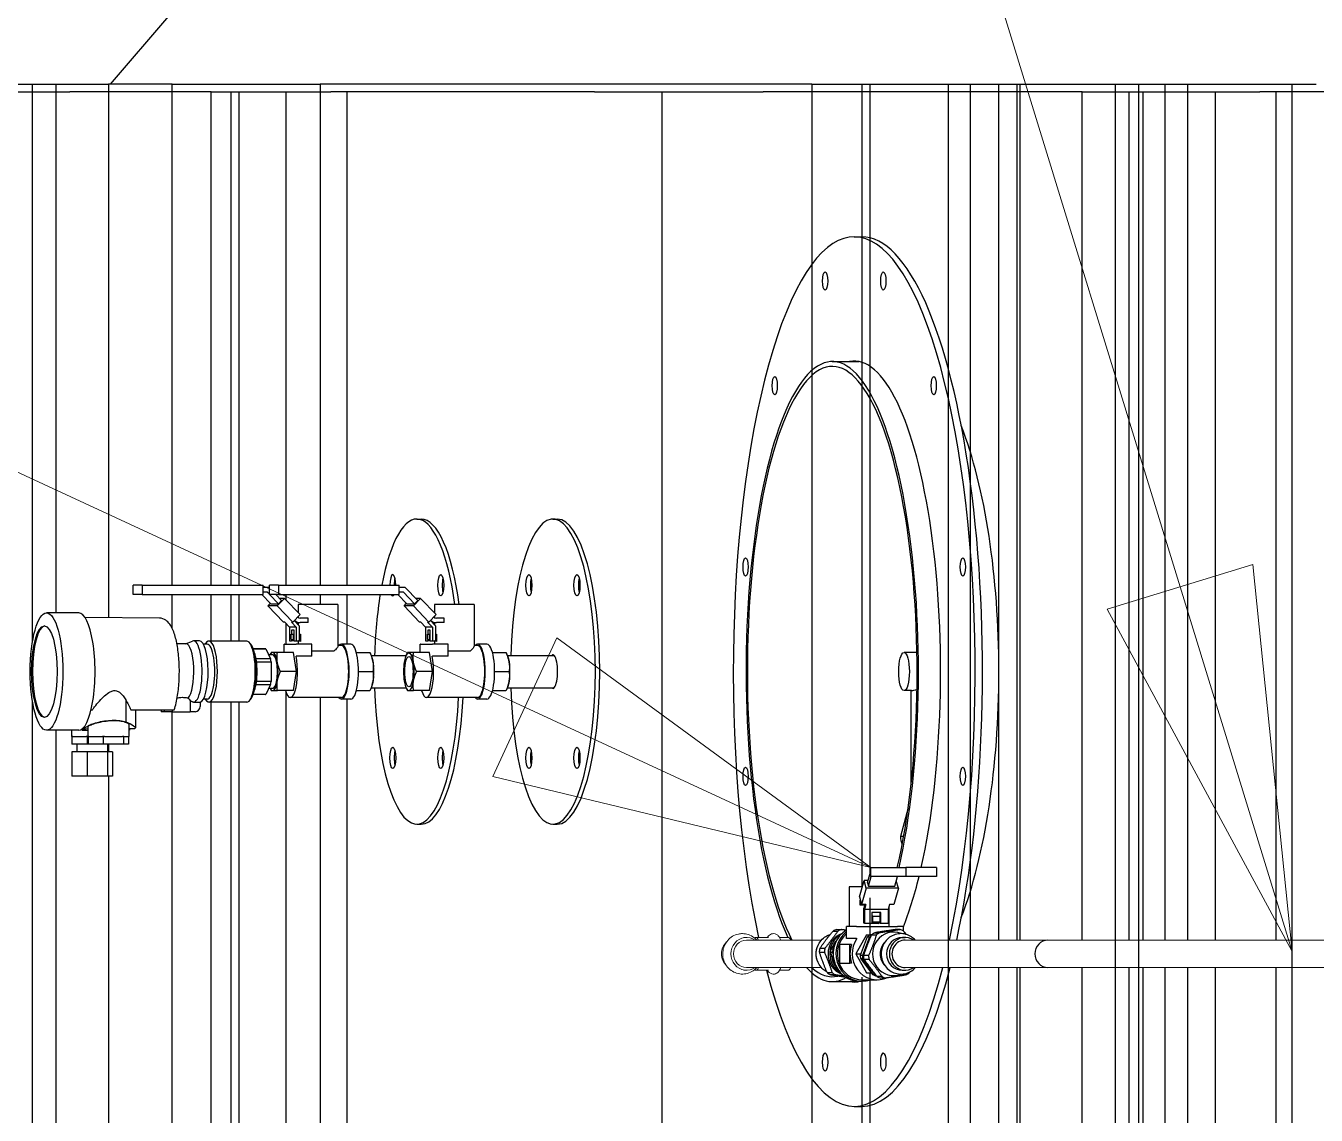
# Model space of a CAD drawing. Header units: millimetres. Extents: x -4172 to 126100, y -2 to 142133.
# Drawn here: x 9653 to 10499, y 48207 to 48921 of the extents above; entities that cross this region are included whole.
import ezdxf

# ---------------------------------------------------------------- set-up
doc = ezdxf.new("R2010")
doc.units = ezdxf.units.MM
doc.header["$LTSCALE"] = 100
doc.layers.add('P_Technical Water (TW)', color=140, linetype='Continuous', lineweight=18, true_color=0x00bfff)
doc.layers.add('Symbol', color=7, linetype='Continuous', lineweight=18)
doc.layers.add('Visible', color=7, linetype='Continuous', lineweight=25)

# ---------------------------------------------------------------- blocks, each defined once
blk = doc.blocks.new('Balloon19')
at = {"layer": 'Symbol'}
for p, q in [((99.8056, 484.7427), (71.7081, 497.7601)), ((100.0158, 485.1964), (99.5955, 484.289)), ((102.074, 483.6918), (100.0158, 485.1964)), ((99.8056, 484.7427), (102.074, 483.6918)), ((99.5955, 484.289), (102.074, 483.6918))]:
    blk.add_line(p, q, dxfattribs=at)
at = {"layer": 'Symbol', "flags": 128}
blk.add_lwpolyline([(99.5955, 484.289), (102.074, 483.6918), (100.0158, 485.1964), (99.5955, 484.289)], dxfattribs=at)
at = {"layer": 'Symbol'}
blk.add_solid([(99.5955, 484.289), (102.074, 483.6918), (100.0158, 485.1964), (99.5955, 484.289)], dxfattribs=at)
blk = doc.blocks.new('Balloon20')
at = {"layer": 'Symbol'}
for p, q in [((104.1005, 485.5311), (94.207, 517.7366)), ((104.5785, 485.6779), (103.6226, 485.3843)), ((104.8347, 483.1413), (104.5785, 485.6779)), ((104.1005, 485.5311), (104.8347, 483.1413)), ((103.6226, 485.3843), (104.8347, 483.1413))]:
    blk.add_line(p, q, dxfattribs=at)
at = {"layer": 'Symbol', "flags": 128}
blk.add_lwpolyline([(103.6226, 485.3843), (104.8347, 483.1413), (104.5785, 485.6779), (103.6226, 485.3843)], dxfattribs=at)
at = {"layer": 'Symbol'}
blk.add_solid([(103.6226, 485.3843), (104.8347, 483.1413), (104.5785, 485.6779), (103.6226, 485.3843)], dxfattribs=at)

msp = doc.modelspace()

# ---------------------------------------------------------------- linework, layer by layer
at = {"layer": 'P_Technical Water (TW)'}
for p, q in [((10124.12, 48323.33), (10125.99, 48323.33)), ((10131.21, 48322.93), (10131.68, 48323.2)), ((10140.32, 48323.33), (10132.15, 48323.33)), ((10153.28, 48323.33), (10147.57, 48323.33)), ((10125.99, 48321.58), (10174.97, 48321.58)), ((10229.87, 48321.58), (10323.46, 48321.58)), ((10323.46, 48321.58), (10591.2, 48321.58)), ((10124.12, 48301.83), (10125.99, 48301.83)), ((10125.99, 48303.58), (10174.97, 48303.58)), ((10131.21, 48302.23), (10131.68, 48301.96)), ((10140.32, 48301.83), (10132.15, 48301.83)), ((10153.28, 48301.83), (10147.57, 48301.83)), ((10229.87, 48303.58), (10323.46, 48303.58)), ((10323.46, 48303.58), (10591.2, 48303.58))]:
    msp.add_line(p, q, dxfattribs=at)
for centre, major_axis, ratio, start_param, end_param in [((10125.99, 48312.58), (0, 10.75), 0.960543, 5.704549, 10.003414), ((10132.15, 48312.58), (0, 10.75), 0.278132, 5.704549, 6.440723), ((10153.28, 48312.58), (0, 10.75), 0.278132, 5.704549, 6.283185), ((10119.87, 48312.58), (0, -10.75), 0.960543, 3.891367, 5.533411), ((10125.99, 48312.58), (0, -9), 0.960543, 3.141593, 6.283185), ((10132.15, 48312.58), (0, -10.75), 0.278132, 6.125648, 6.861821), ((10153.28, 48312.58), (0, -10.75), 0.278132, 0, 0.578636)]:
    msp.add_ellipse(centre, major_axis=major_axis, ratio=ratio, start_param=start_param, end_param=end_param, dxfattribs=at)
for points, knots in [([(10132.62, 48303.58), (10131.91, 48302.79), (10131.1, 48302.09), (10129.08, 48300.73), (10127.82, 48300.14), (10125.17, 48299.41), (10123.8, 48299.27), (10121.07, 48299.43), (10119.73, 48299.74), (10117.2, 48300.77), (10116.01, 48301.49), (10113.91, 48303.28), (10113, 48304.36), (10111.55, 48306.75), (10111.01, 48308.07), (10110.36, 48310.82), (10110.25, 48312.26), (10110.48, 48315.09), (10110.81, 48316.49), (10111.9, 48319.11), (10112.65, 48320.32), (10114.49, 48322.45), (10115.57, 48323.36), (10117.95, 48324.77), (10119.25, 48325.28), (10121.45, 48325.74), (10122.31, 48325.83), (10123.18, 48325.83)], [2.322577, 2.322577, 2.322577, 2.322577, 2.565965, 2.565965, 2.883888, 2.883888, 3.198972, 3.198972, 3.513265, 3.513265, 3.829191, 3.829191, 4.148356, 4.148356, 4.470927, 4.470927, 4.795789, 4.795789, 5.121132, 5.121132, 5.445006, 5.445006, 5.765852, 5.765852, 6.083157, 6.083157, 6.283185, 6.283185, 6.283185, 6.283185]), ([(10123.18, 48325.83), (10124.54, 48325.83), (10125.9, 48325.6), (10128.49, 48324.73), (10129.71, 48324.08), (10131.46, 48322.75), (10132.06, 48322.19), (10132.62, 48321.58)], [0, 0, 0, 0, 0.3142511, 0.3142511, 0.6297214, 0.6297214, 0.819016, 0.819016, 0.819016, 0.819016]), ([(10148.38, 48321.58), (10148.16, 48322.2), (10147.9, 48322.78), (10147.26, 48323.82), (10146.91, 48324.3), (10146.15, 48324.96), (10145.87, 48325.16), (10145.05, 48325.6), (10144.44, 48325.79), (10143.27, 48325.85), (10142.74, 48325.77), (10141.78, 48325.45), (10141.35, 48325.2), (10140.52, 48324.57), (10140.17, 48324.17), (10139.78, 48323.63), (10139.69, 48323.48), (10139.6, 48323.33)], [0.914698, 0.914698, 0.914698, 0.914698, 1.143271, 1.143271, 1.334674, 1.334674, 1.424065, 1.424065, 1.556576, 1.556576, 1.663001, 1.663001, 1.779442, 1.779442, 1.940912, 1.940912, 2.000894, 2.000894, 2.000894, 2.000894]), ([(10139.6, 48301.83), (10139.6, 48301.82), (10139.61, 48301.82), (10139.9, 48301.33), (10140.25, 48300.86), (10141.01, 48300.2), (10141.29, 48300), (10142.11, 48299.56), (10142.73, 48299.37), (10143.89, 48299.31), (10144.42, 48299.39), (10145.39, 48299.71), (10145.81, 48299.96), (10146.64, 48300.59), (10146.99, 48300.99), (10147.78, 48302.09), (10148.1, 48302.8), (10148.38, 48303.58)], [4.282291, 4.282291, 4.282291, 4.282291, 4.284863, 4.284863, 4.476267, 4.476267, 4.565658, 4.565658, 4.698168, 4.698168, 4.804593, 4.804593, 4.921035, 4.921035, 5.082504, 5.082504, 5.368487, 5.368487, 5.368487, 5.368487])]:
    msp.add_open_spline(points, degree=3, knots=knots, dxfattribs=at)
at = {"layer": 'Visible'}
for p, q in [((9623.38, 48882.58), (9673.37, 48882.58)), ((9657.8, 48516.82), (9657.8, 48882.58)), ((9673.37, 48882.58), (9707.65, 48882.58)), ((9673.37, 48536.05), (9673.37, 48882.58)), ((9749.42, 48882.58), (9707.65, 48882.58)), ((9707.65, 48882.58), (9707.65, 48532.9)), ((9749.42, 48882.58), (9846.43, 48882.58)), ((9749.42, 48554.18), (9749.42, 48882.58)), ((10168.62, 48882.58), (9846.43, 48882.58)), ((9846.43, 48882.58), (9846.43, 48554.18)), ((10168.62, 48882.58), (10168.62, 45117.58)), ((10168.62, 48882.58), (10258.34, 48882.58)), ((10201.62, 48356.58), (10201.62, 48882.58)), ((10206.84, 48882.58), (10206.84, 48364.96)), ((10258.34, 48882.58), (10272.52, 48882.58)), ((10258.34, 45117.58), (10258.34, 48882.58)), ((10272.52, 48882.58), (10272.52, 45117.58)), ((10272.52, 48882.58), (10367.75, 48882.58)), ((10291.07, 48882.58), (10291.07, 48321.58)), ((10303.29, 48321.58), (10303.29, 48882.58)), ((10305.25, 48321.58), (10305.25, 48882.58)), ((10367.75, 45117.58), (10367.75, 48882.58)), ((10367.75, 48882.58), (10382.77, 48882.58)), ((10382.77, 48882.58), (10382.77, 45117.58)), ((10382.77, 48882.58), (10483.47, 48882.58)), ((10400.19, 48882.58), (10400.19, 48321.58)), ((10415.21, 48321.58), (10415.21, 48882.58)), ((10483.47, 48882.58), (10499.32, 48882.58)), ((10483.47, 45117.58), (10483.47, 48882.58)), ((9647.01, 48877.58), (9682.28, 48877.58)), ((9774.9, 48877.58), (9682.28, 48877.58)), ((9774.9, 48877.58), (9788.19, 48877.58)), ((9774.9, 48554.18), (9774.9, 48877.58)), ((9788.19, 48877.58), (9793.39, 48877.58)), ((9788.19, 48554.18), (9788.19, 48877.58)), ((9793.39, 48877.58), (9824.08, 48877.58)), ((9793.39, 48554.18), (9793.39, 48877.58)), ((9824.08, 48877.58), (9853.36, 48877.58)), ((9824.08, 48554.18), (9824.08, 48877.58)), ((10026.25, 48877.58), (9853.36, 48877.58)), ((9864.23, 48554.18), (9864.23, 48877.58)), ((10026.25, 48877.58), (10070.63, 48877.58)), ((10070.63, 48877.58), (10136.91, 48877.58)), ((10070.63, 46707.58), (10070.63, 48877.58)), ((10345.99, 48877.58), (10136.91, 48877.58)), ((10345.99, 48877.58), (10376.69, 48877.58)), ((10345.99, 48321.58), (10345.99, 48877.58)), ((10376.69, 48877.58), (10385.91, 48877.58)), ((10376.69, 48321.58), (10376.69, 48877.58)), ((10385.91, 48877.58), (10433.21, 48877.58)), ((10385.91, 48321.58), (10385.91, 48877.58)), ((10433.21, 48877.58), (10462.34, 48877.58)), ((10433.21, 48321.58), (10433.21, 48877.58)), ((10746.83, 48877.58), (10462.34, 48877.58)), ((10473.16, 48321.58), (10473.16, 48877.58)), ((10196.51, 48782.58), (10201.31, 48782.58)), ((10182.1, 48700.78), (10199.58, 48700.78)), ((9909.76, 48597.58), (9912.65, 48597.58)), ((9999.01, 48597.58), (10001.89, 48597.58)), ((9729.8, 48554.18), (9723.89, 48554.18)), ((9723.89, 48548.18), (9723.89, 48554.18)), ((9729.8, 48554.18), (9809.06, 48554.18)), ((9729.8, 48554.18), (9729.8, 48548.18)), ((9809.06, 48548.18), (9809.06, 48554.18)), ((9812.95, 48552.68), (9809.06, 48552.68)), ((9813.13, 48552.49), (9812.95, 48552.68)), ((9819.04, 48554.18), (9813.13, 48554.18)), ((9813.13, 48548.18), (9813.13, 48554.18)), ((9819.04, 48554.18), (9898.3, 48554.18)), ((9819.04, 48554.18), (9819.04, 48548.18)), ((9898.3, 48548.18), (9898.3, 48554.18)), ((9902.19, 48552.68), (9898.3, 48552.68)), ((9910.37, 48544.16), (9902.19, 48552.68)), ((9729.8, 48548.18), (9723.89, 48548.18)), ((9729.8, 48548.18), (9809.06, 48548.18)), ((9749.42, 48525.99), (9749.42, 48548.18)), ((9774.9, 48517.58), (9774.9, 48548.18)), ((9788.19, 48517.58), (9788.19, 48548.18)), ((9793.39, 48517.58), (9793.39, 48548.18)), ((9814.08, 48542.04), (9808.19, 48548.18)), ((9811.75, 48549.68), (9809.06, 48549.68)), ((9813.13, 48548.25), (9811.75, 48549.68)), ((9819.04, 48548.18), (9813.13, 48548.18)), ((9819.09, 48542.04), (9813.19, 48548.18)), ((9821.13, 48544.16), (9817.27, 48548.18)), ((9818.29, 48540.63), (9823.04, 48545.58)), ((9819.04, 48548.18), (9898.3, 48548.18)), ((9821.13, 48544.16), (9819.09, 48542.04)), ((9823.04, 48545.58), (9819.77, 48545.58)), ((9833.23, 48534.97), (9823.04, 48545.58)), ((9824.08, 48544.49), (9824.08, 48548.18)), ((9846.43, 48548.18), (9846.43, 48541.58)), ((9864.23, 48515.58), (9864.23, 48548.18)), ((9903.32, 48542.04), (9897.43, 48548.18)), ((9901, 48549.68), (9898.3, 48549.68)), ((9908.33, 48542.04), (9901, 48549.68)), ((9907.53, 48540.63), (9912.28, 48545.58)), ((9910.37, 48544.16), (9908.33, 48542.04)), ((9912.28, 48545.58), (9909.01, 48545.58)), ((9922.47, 48534.97), (9912.28, 48545.58)), ((9688.17, 48536.05), (9667.07, 48536.05)), ((9812.17, 48540.63), (9813.8, 48542.33)), ((9812.17, 48540.63), (9822.36, 48530.02)), ((9818.29, 48540.63), (9812.17, 48540.63)), ((9814.08, 48542.04), (9819.09, 48542.04)), ((9818.29, 48540.63), (9828.47, 48530.02)), ((9833.23, 48534.97), (9828.47, 48530.02)), ((9858.02, 48541.58), (9832.02, 48541.58)), ((9832.02, 48541.58), (9832.02, 48536.23)), ((9858.02, 48541.58), (9858.02, 48514.19)), ((9901.41, 48540.63), (9903.05, 48542.33)), ((9901.41, 48540.63), (9911.6, 48530.02)), ((9907.53, 48540.63), (9901.41, 48540.63)), ((9903.32, 48542.04), (9908.33, 48542.04)), ((9907.53, 48540.63), (9917.72, 48530.02)), ((9922.47, 48534.97), (9917.72, 48530.02)), ((9947.27, 48541.58), (9921.27, 48541.58)), ((9921.27, 48541.58), (9921.27, 48536.23)), ((9947.27, 48541.58), (9947.27, 48514.19)), ((9741.2, 48532.59), (9692.32, 48533.03)), ((9823.19, 48530.02), (9822.36, 48530.02)), ((9823.19, 48530.02), (9826.32, 48526.76)), ((9824.08, 48515.58), (9824.08, 48529.09)), ((9830.77, 48526.76), (9826.32, 48526.76)), ((9826.32, 48526.76), (9826.32, 48517.78)), ((9828.47, 48530.02), (9827.64, 48530.02)), ((9827.64, 48530.02), (9830.77, 48526.76)), ((9829.42, 48531), (9832.69, 48527.59)), ((9830.69, 48529.68), (9833.35, 48529.68)), ((9830.77, 48526.76), (9830.77, 48517.78)), ((9832.02, 48533.72), (9832.02, 48533.02)), ((9832.02, 48529.68), (9832.02, 48528.29)), ((9832.69, 48527.59), (9832.69, 48517.78)), ((9838.52, 48532.68), (9833.35, 48532.68)), ((9838.52, 48529.68), (9833.35, 48529.68)), ((9838.52, 48529.68), (9838.52, 48532.68)), ((9912.43, 48530.02), (9911.6, 48530.02)), ((9912.43, 48530.02), (9915.56, 48526.76)), ((9920.01, 48526.76), (9915.56, 48526.76)), ((9915.56, 48526.76), (9915.56, 48517.78)), ((9917.72, 48530.02), (9916.88, 48530.02)), ((9916.88, 48530.02), (9920.01, 48526.76)), ((9918.66, 48531), (9921.93, 48527.59)), ((9919.93, 48529.68), (9922.59, 48529.68)), ((9920.01, 48526.76), (9920.01, 48517.78)), ((9921.27, 48533.72), (9921.27, 48533.02)), ((9921.27, 48529.68), (9921.27, 48528.29)), ((9921.93, 48527.59), (9921.93, 48517.78)), ((9927.76, 48532.68), (9922.59, 48532.68)), ((9927.76, 48529.68), (9922.59, 48529.68)), ((9927.76, 48529.68), (9927.76, 48532.68)), ((9767.41, 48517.7), (9763.44, 48517.7)), ((9826.32, 48517.78), (9827.71, 48517.78)), ((9827.47, 48522.18), (9828.86, 48522.18)), ((9827.47, 48518.53), (9827.47, 48522.18)), ((9827.47, 48518.53), (9828.86, 48518.53)), ((9829.38, 48518.07), (9827.47, 48518.53)), ((9827.71, 48524.69), (9827.71, 48522.18)), ((9829.38, 48524.69), (9827.71, 48524.69)), ((9827.71, 48518.47), (9827.71, 48517.78)), ((9829.38, 48517.78), (9827.71, 48517.78)), ((9828.86, 48522.18), (9829.38, 48522.18)), ((9828.86, 48518.53), (9828.86, 48522.18)), ((9829.38, 48518.41), (9828.86, 48518.53)), ((9829.38, 48517.78), (9829.38, 48524.69)), ((9829.38, 48517.78), (9830.77, 48517.78)), ((9832.07, 48517.41), (9830.57, 48517.78)), ((9830.77, 48517.78), (9832.69, 48517.78)), ((9833.46, 48517.41), (9831.97, 48517.78)), ((9832.69, 48522.18), (9833.46, 48522.18)), ((9833.46, 48522.18), (9833.46, 48517.41)), ((9915.56, 48517.78), (9916.95, 48517.78)), ((9916.71, 48522.18), (9918.1, 48522.18)), ((9916.71, 48518.53), (9916.71, 48522.18)), ((9916.71, 48518.53), (9918.1, 48518.53)), ((9918.62, 48518.07), (9916.71, 48518.53)), ((9916.95, 48524.69), (9916.95, 48522.18)), ((9918.62, 48524.69), (9916.95, 48524.69)), ((9916.95, 48518.47), (9916.95, 48517.78)), ((9918.62, 48517.78), (9916.95, 48517.78)), ((9918.1, 48522.18), (9918.62, 48522.18)), ((9918.1, 48518.53), (9918.1, 48522.18)), ((9918.62, 48518.41), (9918.1, 48518.53)), ((9918.62, 48517.78), (9918.62, 48524.69)), ((9918.62, 48517.78), (9920.01, 48517.78)), ((9921.32, 48517.41), (9919.82, 48517.78)), ((9920.01, 48517.78), (9921.93, 48517.78)), ((9922.71, 48517.41), (9921.21, 48517.78)), ((9921.93, 48522.18), (9922.71, 48522.18)), ((9922.71, 48522.18), (9922.71, 48517.41)), ((9758.49, 48515.83), (9752.53, 48515.83)), ((9758.23, 48515.83), (9762.85, 48517.59)), ((9772.41, 48515.58), (9769.92, 48515.58)), ((9798.34, 48517.58), (9773.52, 48517.58)), ((9800.83, 48515.76), (9799.95, 48516.72)), ((9810.54, 48512.54), (9802.56, 48512.54)), ((9802.58, 48512.49), (9810.87, 48512.49)), ((9810.87, 48512.49), (9813.97, 48506.05)), ((9813.68, 48508.56), (9814.4, 48510.05)), ((9828.88, 48510.08), (9818.42, 48510.08)), ((9822.98, 48515.58), (9822.77, 48515.58)), ((9822.77, 48510.08), (9822.77, 48515.58)), ((9822.98, 48515.58), (9830.76, 48515.58)), ((9830.88, 48497.58), (9828.88, 48510.08)), ((9841.06, 48515.58), (9830.76, 48515.58)), ((9832.02, 48517.42), (9832.02, 48515.58)), ((9841.06, 48507.58), (9841.06, 48515.58)), ((9841.06, 48511.26), (9855.71, 48511.26)), ((9860.39, 48514.58), (9858.02, 48514.58)), ((9866.54, 48515.58), (9860.39, 48515.58)), ((9870.14, 48510.08), (9879, 48510.08)), ((9879.81, 48508.39), (9879.01, 48510.05)), ((9902.84, 48508.39), (9903.64, 48510.05)), ((9918.12, 48510.08), (9907.66, 48510.08)), ((9912.22, 48515.58), (9912.01, 48515.58)), ((9912.01, 48510.08), (9912.01, 48515.58)), ((9912.22, 48515.58), (9920, 48515.58)), ((9920.13, 48497.58), (9918.12, 48510.08)), ((9930.3, 48515.58), (9920, 48515.58)), ((9921.27, 48517.42), (9921.27, 48515.58)), ((9930.3, 48507.58), (9930.3, 48515.58)), ((9930.3, 48511.26), (9944.95, 48511.26)), ((9949.63, 48514.58), (9947.27, 48514.58)), ((9955.78, 48515.58), (9949.63, 48515.58)), ((9959.38, 48510.08), (9968.24, 48510.08)), ((9969.05, 48508.39), (9968.25, 48510.05)), ((10237.62, 48510.08), (10229.17, 48510.08)), ((9813.97, 48506.05), (9804.38, 48506.05)), ((9804.7, 48504.02), (9814.29, 48504.02)), ((9815.34, 48508.56), (9812.76, 48508.56)), ((9814.29, 48504.02), (9814.29, 48491.14)), ((9830.69, 48507.58), (9830.76, 48507.58)), ((9841.06, 48507.58), (9830.76, 48507.58)), ((9879.89, 48508.23), (9902.76, 48508.23)), ((9919.93, 48507.58), (9920, 48507.58)), ((9930.3, 48507.58), (9920, 48507.58)), ((9969.13, 48508.23), (9999.77, 48508.23)), ((9830.88, 48497.58), (9820.43, 48497.58)), ((9828.88, 48485.08), (9830.88, 48497.58)), ((9871.55, 48497.58), (9881.01, 48497.58)), ((9920.13, 48497.58), (9909.67, 48497.58)), ((9918.12, 48485.08), (9920.13, 48497.58)), ((9960.79, 48497.58), (9970.25, 48497.58)), ((9804.38, 48489.11), (9813.97, 48489.11)), ((9814.29, 48491.14), (9804.7, 48491.14)), ((9813.97, 48489.11), (9810.87, 48482.67)), ((9815.34, 48486.6), (9812.76, 48486.6)), ((9813.68, 48486.6), (9814.4, 48485.1)), ((9828.88, 48485.08), (9818.42, 48485.08)), ((9824.08, 48097.7), (9824.08, 48483.84)), ((9870.14, 48485.08), (9879, 48485.08)), ((9879.81, 48486.76), (9879.01, 48485.1)), ((9879.89, 48486.93), (9902.76, 48486.93)), ((9902.84, 48486.76), (9903.64, 48485.1)), ((9918.12, 48485.08), (9907.66, 48485.08)), ((9959.38, 48485.08), (9968.24, 48485.08)), ((9969.05, 48486.76), (9968.25, 48485.1)), ((9969.13, 48486.93), (9999.77, 48486.93)), ((10233.97, 48485.08), (10229.17, 48485.08)), ((10233.77, 48423.52), (10233.77, 48485.08)), ((9657.8, 47841.73), (9657.8, 48478.34)), ((9719.01, 48479.12), (9719.01, 48464.71)), ((9761.16, 48478.63), (9761.16, 48471.28)), ((9763.79, 48477.49), (9767.76, 48477.49)), ((9767.76, 48477.49), (9767.76, 48474.78)), ((9772.41, 48479.58), (9769.92, 48479.58)), ((9798.34, 48477.58), (9773.52, 48477.58)), ((9774.9, 48112.82), (9774.9, 48477.58)), ((9788.19, 48112.69), (9788.19, 48477.58)), ((9793.39, 48112.65), (9793.39, 48477.58)), ((9800.83, 48479.39), (9799.95, 48478.44)), ((9810.54, 48482.62), (9802.56, 48482.62)), ((9810.87, 48482.67), (9802.58, 48482.67)), ((9860.39, 48480.58), (9826.87, 48480.58)), ((9846.43, 48480.58), (9846.43, 48093.48)), ((9866.54, 48479.58), (9860.39, 48479.58)), ((9864.23, 48093.48), (9864.23, 48479.58)), ((9949.63, 48480.58), (9916.11, 48480.58)), ((9955.78, 48479.58), (9949.63, 48479.58)), ((9725.33, 48472.58), (9725.33, 48460.7)), ((9742.2, 48472.58), (9742.2, 48471.28)), ((9744.15, 48471.28), (9742.2, 48471.28)), ((9744.15, 48472.58), (9744.15, 48471.28)), ((9749.31, 48471.28), (9744.15, 48471.28)), ((9747.99, 48472.58), (9750.79, 48472.58)), ((9749.31, 48472.58), (9749.31, 48471.28)), ((9749.31, 48471.28), (9761.16, 48471.28)), ((9749.42, 48114.69), (9749.42, 48471.28)), ((9764.4, 48471.28), (9761.16, 48471.28)), ((9688.17, 48459.11), (9667.07, 48459.11)), ((9673.37, 47841.73), (9673.37, 48459.11)), ((9683.5, 48459.11), (9683.5, 48455.08)), ((9690.5, 48460.04), (9690.5, 48459.08)), ((9690.5, 48459.08), (9694.07, 48459.08)), ((9690.76, 48460.08), (9690.56, 48460.08)), ((9694.07, 48461.9), (9694.07, 48461.9)), ((9694.07, 48461.25), (9694.07, 48455.08)), ((9721.07, 48462.7), (9721.07, 48455.08)), ((9721.07, 48460.22), (9721.45, 48460.22)), ((9721.45, 48459.08), (9721.07, 48459.08)), ((9721.45, 48460.22), (9721.45, 48459.08)), ((9723.75, 48460.08), (9721.45, 48460.08)), ((9683.5, 48455.08), (9683.69, 48455.08)), ((9684.23, 48455.08), (9683.69, 48455.08)), ((9683.69, 48455.08), (9683.69, 48450.08)), ((9693.69, 48450.08), (9683.69, 48450.08)), ((9684.23, 48455.08), (9693.15, 48455.08)), ((9687, 48450.08), (9687, 48445.08)), ((9693.69, 48455.08), (9693.15, 48455.08)), ((9694.07, 48455.08), (9693.69, 48455.08)), ((9693.69, 48455.08), (9693.69, 48450.08)), ((9694.26, 48450.08), (9693.69, 48450.08)), ((9694.07, 48455.08), (9694.26, 48455.08)), ((9694.8, 48455.08), (9694.26, 48455.08)), ((9694.26, 48455.08), (9694.26, 48450.08)), ((9704.25, 48450.08), (9694.26, 48450.08)), ((9694.8, 48455.08), (9703.72, 48455.08)), ((9704.25, 48455.08), (9703.72, 48455.08)), ((9704.97, 48455.08), (9704.25, 48455.08)), ((9704.25, 48455.08), (9704.25, 48450.08)), ((9717.56, 48450.08), (9704.25, 48450.08)), ((9704.97, 48455.08), (9716.85, 48455.08)), ((9707, 48450.08), (9707, 48445.08)), ((9707.65, 48450.08), (9707.65, 48445.08)), ((9717.56, 48455.08), (9716.85, 48455.08)), ((9717.74, 48455.08), (9717.56, 48455.08)), ((9717.56, 48455.08), (9717.56, 48450.08)), ((9720.88, 48450.08), (9717.56, 48450.08)), ((9717.74, 48455.08), (9721.07, 48455.08)), ((9720.88, 48455.08), (9720.88, 48450.08)), ((9693.69, 48445.08), (9683.69, 48445.08)), ((9683.69, 48445.08), (9683.69, 48429.08)), ((9706.99, 48445.08), (9693.69, 48445.08)), ((9693.69, 48445.08), (9693.69, 48429.08)), ((9710.31, 48445.08), (9706.99, 48445.08)), ((9706.99, 48445.08), (9706.99, 48429.08)), ((9710.31, 48445.08), (9710.31, 48429.08)), ((9693.69, 48429.08), (9683.69, 48429.08)), ((9706.99, 48429.08), (9693.69, 48429.08)), ((9710.31, 48429.08), (9706.99, 48429.08)), ((9707.65, 48429.08), (9707.65, 47841.73)), ((10231.77, 48408.24), (10226.77, 48389.58)), ((10231.87, 48408.24), (10231.77, 48408.24)), ((9909.76, 48397.58), (9912.65, 48397.58)), ((9999.01, 48397.58), (10001.89, 48397.58)), ((10228.92, 48389.58), (10226.77, 48389.58)), ((10205.23, 48359.16), (10207.4, 48366.98)), ((10207.4, 48369.18), (10230.35, 48369.18)), ((10207.4, 48363.18), (10207.4, 48369.18)), ((10230.35, 48369.18), (10230.35, 48363.18)), ((10250.52, 48369.18), (10230.35, 48369.18)), ((10250.52, 48369.18), (10250.52, 48363.18)), ((10199.96, 48349.97), (10202.91, 48360.58)), ((10204.29, 48355.63), (10202.91, 48360.58)), ((10205.62, 48360.58), (10202.91, 48360.58)), ((10205.23, 48359.16), (10205.82, 48357.04)), ((10205.82, 48357.04), (10207.52, 48363.18)), ((10205.82, 48357.04), (10223.11, 48357.04)), ((10230.35, 48363.18), (10207.4, 48363.18)), ((10223.11, 48357.04), (10224.81, 48363.18)), ((10225.42, 48355.63), (10224.07, 48360.5)), ((10250.52, 48363.18), (10230.35, 48363.18)), ((10201.8, 48356.58), (10193.23, 48356.58)), ((10193.23, 48356.58), (10193.23, 48330.58)), ((10199.96, 48349.97), (10201.34, 48345.02)), ((10204.29, 48355.63), (10201.34, 48345.02)), ((10225.42, 48355.63), (10204.29, 48355.63)), ((10206.84, 48349.39), (10206.84, 48325.08)), ((10225.42, 48355.63), (10222.47, 48345.02)), ((10200.19, 48347.68), (10200.6, 48347.68)), ((10200.19, 48347.68), (10200.19, 48344.68)), ((10200.19, 48344.68), (10201.69, 48344.68)), ((10204.22, 48345.02), (10201.34, 48345.02)), ((10201.69, 48344.68), (10203.34, 48344.68)), ((10203.43, 48345.02), (10202.76, 48342.59)), ((10202.76, 48332.78), (10202.76, 48342.59)), ((10204.22, 48345.02), (10203.32, 48341.76)), ((10218.68, 48341.76), (10203.32, 48341.76)), ((10203.32, 48341.76), (10203.32, 48332.78)), ((10219.59, 48345.02), (10218.68, 48341.76)), ((10218.68, 48341.76), (10218.68, 48332.78)), ((10219.23, 48343.72), (10219.23, 48330.58)), ((10222.47, 48345.02), (10219.59, 48345.02)), ((10203.32, 48332.78), (10202.76, 48332.78)), ((10203.32, 48332.78), (10208.12, 48332.78)), ((10207.37, 48332.78), (10207.37, 48332.41)), ((10207.37, 48332.41), (10207.81, 48332.78)), ((10208.12, 48339.69), (10208.12, 48332.78)), ((10213.88, 48339.69), (10208.12, 48339.69)), ((10208.71, 48337.18), (10208.12, 48337.18)), ((10208.12, 48333.04), (10208.71, 48333.53)), ((10208.71, 48337.18), (10213.51, 48337.18)), ((10208.71, 48333.53), (10208.71, 48337.18)), ((10208.71, 48333.53), (10213.51, 48333.53)), ((10212.18, 48332.41), (10213.51, 48333.53)), ((10213.33, 48339.69), (10213.33, 48337.18)), ((10213.33, 48333.38), (10213.33, 48332.78)), ((10213.33, 48332.78), (10213.88, 48332.78)), ((10213.51, 48333.53), (10213.51, 48337.18)), ((10213.88, 48332.78), (10213.88, 48339.69)), ((10213.88, 48332.78), (10218.68, 48332.78)), ((10182.67, 48327.52), (10185.86, 48327.52)), ((10184.98, 48328.47), (10188.17, 48328.47)), ((10198.04, 48330.58), (10191.33, 48330.58)), ((10191.33, 48322.58), (10191.33, 48330.58)), ((10204.55, 48325.08), (10197.62, 48312.58)), ((10198.04, 48330.58), (10224.93, 48330.58)), ((10205.07, 48323.63), (10200.45, 48311.47)), ((10206.47, 48323.63), (10201.84, 48311.47)), ((10204.55, 48325.08), (10207.37, 48325.08)), ((10205.07, 48323.63), (10206.47, 48323.63)), ((10208.22, 48325.21), (10206.71, 48324.98)), ((10207.97, 48324.98), (10206.71, 48324.98)), ((10210.94, 48324.76), (10207.74, 48324.76)), ((10209.69, 48326.37), (10212.88, 48326.37)), ((10226.51, 48328.47), (10223.31, 48328.47)), ((10228.72, 48330.58), (10224.93, 48330.58)), ((10228.02, 48323.33), (10229.87, 48323.33)), ((10228.72, 48327.56), (10228.72, 48330.58)), ((10174.11, 48316.28), (10177.31, 48316.28)), ((10184.09, 48319.63), (10181.21, 48315.84)), ((10181.21, 48315.84), (10182.6, 48315.84)), ((10182.6, 48315.84), (10183.13, 48316.55)), ((10193.71, 48318.61), (10186.94, 48318.61)), ((10186.94, 48318.61), (10186.94, 48312.58)), ((10198.04, 48322.58), (10191.33, 48322.58)), ((10194.78, 48318.61), (10193.71, 48318.61)), ((10193.71, 48312.58), (10193.71, 48318.61)), ((10198.04, 48322.58), (10198.28, 48322.58)), ((10173.75, 48313.73), (10176.94, 48313.73)), ((10180.9, 48313.69), (10182.29, 48313.69)), ((10185.52, 48301.53), (10180.9, 48313.69)), ((10182.71, 48312.6), (10182.29, 48313.69)), ((10186.94, 48312.58), (10186.94, 48306.55)), ((10186.94, 48306.55), (10193.71, 48306.55)), ((10193.71, 48306.55), (10193.71, 48312.58)), ((10194.78, 48306.55), (10193.71, 48306.55)), ((10197.62, 48312.58), (10204.55, 48300.08)), ((10197.62, 48312.58), (10200.65, 48312.58)), ((10201.84, 48311.47), (10200.45, 48311.47)), ((10202.15, 48309.31), (10200.76, 48309.31)), ((10200.76, 48309.31), (10208.56, 48299.07)), ((10209.95, 48299.07), (10202.15, 48309.31)), ((10205.87, 48311.43), (10202.68, 48311.43)), ((10206.24, 48308.88), (10203.04, 48308.88)), ((10178.81, 48300.39), (10182.01, 48300.39)), ((10183.96, 48298.79), (10180.76, 48298.79)), ((10186.35, 48301.53), (10185.52, 48301.53)), ((10187.16, 48300.18), (10187.46, 48300.18)), ((10187.51, 48300.13), (10187.16, 48300.18)), ((10204.55, 48300.08), (10207.58, 48300.08)), ((10206.84, 48300.08), (10206.84, 47882.58)), ((10208.56, 48299.07), (10209.95, 48299.07)), ((10210.51, 48298.27), (10211.1, 48298.27)), ((10228.02, 48301.83), (10229.87, 48301.83)), ((10291.07, 48303.58), (10291.07, 45117.58)), ((10303.29, 47882.58), (10303.29, 48303.58)), ((10305.25, 45117.58), (10305.25, 48303.58)), ((10345.99, 44109.73), (10345.99, 48303.58)), ((10376.69, 44109.73), (10376.69, 48303.58)), ((10385.91, 44109.73), (10385.91, 48303.58)), ((10400.19, 48303.58), (10400.19, 45117.58)), ((10415.21, 45117.58), (10415.21, 48303.58)), ((10433.21, 44109.73), (10433.21, 48303.58)), ((10473.16, 44109.73), (10473.16, 48303.58)), ((10182.1, 48294.38), (10199.58, 48294.38)), ((10200, 48294.58), (10201.78, 48294.58)), ((10201.62, 45117.58), (10201.62, 48297.31)), ((10201.78, 48295.58), (10211.48, 48295.58)), ((10214.79, 48297.64), (10211.6, 48297.64)), ((10217.1, 48296.69), (10213.9, 48296.69)), ((10196.51, 48212.58), (10201.31, 48212.58))]:
    msp.add_line(p, q, dxfattribs=at)
for centre, radius, start, end in [((22716.08, 37769.16), 17108.42, 40.510533, 139.489467), ((10238.77, 48389.58), 12, 180, 205.69078)]:
    msp.add_arc(centre, radius, start, end, dxfattribs=at)
for centre, major_axis, ratio, start_param, end_param in [((10196.51, 48497.58), (0, 285), 0.278132, 4.046773, 8.511815), ((10201.31, 48497.58), (0, 285), 0.278132, 4.046773, 6.283185), ((10182.1, 48497.58), (0, 203.2), 0.278132, 4.0284, 8.88443), ((10182.1, 48497.58), (0, 200), 0.278132, 4.015285, 8.929844), ((10196.51, 48497.58), (0, 203.5), 0.278132, 4.029601, 6.337491), ((10201.31, 48497.58), (0, 203.5), 0.278132, 0.04244, 0.054306), ((10220.55, 48497.58), (0, 212.5), 0.33316, 3.851185, 5.573593), ((9909.76, 48497.58), (0, 100), 0.278132, 5.167988, 7.252336), ((9912.65, 48497.58), (0, 100), 0.278132, 5.167988, 6.283185), ((9999.01, 48497.58), (0, -100), 0.278132, 4.819091, 10.888872), ((10001.89, 48497.58), (0, 100), 0.278132, 3.141593, 6.283185), ((9894.03, 48554.15), (0, 7), 0.278132, 4.716883, 7.849488), ((9896.91, 48554.15), (0, -7), 0.278132, 3.974732, 4.707895), ((9928.38, 48554.15), (0, -7), 0.278132, 3.974732, 5.450045), ((9986.15, 48554.15), (0, -7), 0.278132, 3.974732, 5.450045), ((10017.62, 48554.15), (0, -7), 0.278132, 3.974732, 5.450045), ((9909.76, 48497.58), (0, -100), 0.278132, 4.181848, 4.605687), ((9894.03, 48554.15), (0, -7), 0.278132, 5.733423, 6.832947), ((9688.17, 48497.58), (0, -38.47), 0.278132, 0, 3.141593), ((9666.22, 48497.58), (0, 30), 0.278132, 0.040793, 3.1008), ((9833.35, 48535.68), (0, -6), 0.960543, 5.566089, 6.283185), ((9833.35, 48535.68), (0, -3), 0.960543, 5.634713, 6.283185), ((9922.59, 48535.68), (0, -6), 0.960543, 5.566089, 6.283185), ((9922.59, 48535.68), (0, -3), 0.960543, 5.634713, 6.283185), ((9763.44, 48497.58), (0, -20.13), 0.278132, 0.062152, 3.247179), ((9767.41, 48497.58), (0, -20.13), 0.278132, 0.062152, 3.141593), ((9773.52, 48497.58), (0, -20), 0.278132, 5.832158, 9.875805), ((9758.49, 48497.58), (0, -18.25), 0.278132, 0.29742, 3.141593), ((9772.41, 48497.58), (0, -18), 0.278132, 0, 3.141593), ((9798.34, 48497.58), (0, -20), 0.278132, 0, 3.141593), ((9799.3, 48497.58), (0, -19), 0.278132, 0.293764, 2.847829), ((9800.93, 48497.58), (0, 15), 0.278132, 3.755971, 5.668807), ((9810.54, 48497.58), (0, 14.96), 0.278132, 6.204898, 6.283185), ((9815.34, 48497.58), (0, 12.5), 0.278132, 0, 0.498537), ((9815.34, 48497.58), (0, 12.5), 0.278132, 5.235988, 6.283185), ((9845.02, 48514.43), (-13, 2.93), 0.06191, 5.821786, 6.208813), ((9860.39, 48497.58), (0, -18), 0.278132, 5.948289, 9.759674), ((9860.39, 48497.58), (0, -17), 0.278132, 0, 3.141593), ((9866.54, 48497.58), (0, -18), 0.278132, 0, 3.141593), ((9904.58, 48497.58), (0, 12.5), 0.278132, 0, 1.047198), ((9904.58, 48497.58), (0, 12.5), 0.278132, 5.235988, 6.283185), ((9934.27, 48514.43), (-13, 2.93), 0.06191, 5.821786, 6.208813), ((9949.63, 48497.58), (0, -18), 0.278132, 5.948289, 9.759674), ((9949.63, 48497.58), (0, -17), 0.278132, 0, 3.141593), ((9955.78, 48497.58), (0, -18), 0.278132, 0, 3.141593), ((9999.01, 48497.58), (0, 11), 0.278132, 2.888656, 6.536122), ((9810.54, 48497.58), (0, 14.96), 0.278132, 5.1577, 5.314276), ((9815.34, 48497.58), (0, -10.98), 0.278132, 0, 3.141593), ((9815.34, 48497.58), (0, 12.5), 0.278132, 4.18879, 5.235988), ((9826.87, 48497.58), (0, -17), 0.278132, 5.53849, 8.482857), ((9878.07, 48497.58), (0, 12.5), 0.278132, 5.235988, 5.757822), ((9878.07, 48497.58), (0, 12.5), 0.278132, 4.18879, 5.235988), ((9904.58, 48497.58), (0, -12.5), 0.278132, 4.18879, 5.235988), ((9904.58, 48497.58), (0, 12.5), 0.278132, 4.18879, 5.235988), ((9916.11, 48497.58), (0, -17), 0.278132, 5.53849, 8.482857), ((9967.31, 48497.58), (0, 12.5), 0.278132, 5.235988, 5.757822), ((9967.31, 48497.58), (0, 12.5), 0.278132, 4.18879, 5.235988), ((9815.34, 48497.58), (0, -12.5), 0.278132, 5.784648, 6.283185), ((9810.54, 48497.58), (0, 14.96), 0.278132, 4.110502, 4.267078), ((9815.34, 48497.58), (0, -12.5), 0.278132, 0, 1.047198), ((9878.07, 48497.58), (0, 12.5), 0.278132, 3.666956, 4.18879), ((9909.76, 48497.58), (0, -100), 0.278132, 4.819091, 7.683152), ((9904.58, 48497.58), (0, -12.5), 0.278132, 5.235988, 6.283185), ((9904.58, 48497.58), (0, -12.5), 0.278132, 0, 1.047198), ((9967.31, 48497.58), (0, 12.5), 0.278132, 3.666956, 4.18879), ((9810.54, 48497.58), (0, -14.96), 0.278132, 0, 0.078288), ((9912.65, 48497.58), (0, -100), 0.278132, 0, 1.399967), ((9764.4, 48474.78), (0, -3.5), 0.960543, 0, 1.570796), ((9687.96, 48560.08), (-0.91, 100), 0.278111, 3.213894, 3.330228), ((9896.91, 48441.01), (0, -7), 0.278132, 3.974732, 5.450045), ((9928.38, 48441.01), (0, -7), 0.278132, 3.974732, 5.450045), ((9986.15, 48441.01), (0, -7), 0.278132, 3.974732, 5.450045), ((10017.62, 48441.01), (0, -7), 0.278132, 3.974732, 5.450045), ((10196.51, 48497.58), (0, -203.5), 0.278132, 0.605482, 0.849389), ((10201.69, 48350.68), (0, -6), 0.278132, 0, 0.339837), ((10206.23, 48329.43), (13, 0.89), 0.223646, 1.080119, 1.467145), ((10193.05, 48312.58), (0, -14.25), 0.960543, 3.481232, 5.943546), ((10194.17, 48312.58), (0, 14.25), 0.960543, 0.507187, 2.461387), ((10200, 48312.58), (0, -18), 0.960543, 3.666933, 6.283185), ((10201.78, 48312.58), (0, -18), 0.960543, 3.790681, 6.618081), ((10189.68, 48312.57), (-0.02, 16.63), 0.960573, 0.298068, 0.453539), ((10201.78, 48312.58), (0, -17), 0.960543, 3.836113, 6.283185), ((10192.88, 48312.57), (0.01, 16.63), 0.960529, 0.299439, 0.45491), ((10214.83, 48312.57), (0, -15.01), 0.960543, 3.73951, 3.88459), ((10216.22, 48312.57), (0, -15.01), 0.960543, 3.772646, 3.88459), ((10222.19, 48312.58), (0, -14.25), 0.960543, 2.76456, 6.660218), ((10218.61, 48312.57), (-0.01, 16.63), 0.960566, 0.592355, 0.747826), ((10221.81, 48312.57), (-0.01, -16.63), 0.960492, 3.735103, 3.890574), ((10228.02, 48312.58), (0, -10.75), 0.960543, 3.141593, 6.283185), ((10229.87, 48312.58), (0, -10.75), 0.960543, 2.562957, 6.861821), ((10221.8, 48312.57), (0.02, 16.63), 0.960573, 5.829646, 5.985118), ((10181.61, 48312.58), (0, -10.75), 0.960543, 4.198419, 5.226359), ((10195.28, 48312.58), (0, -15.01), 0.960543, 4.49299, 4.638071), ((10194.17, 48312.58), (0, -13.22), 0.960543, 3.916541, 4.349801), ((10196.67, 48312.58), (0, 15.01), 0.960543, 1.351398, 1.496478), ((10194.35, 48312.58), (0, -13.22), 0.960543, 3.969616, 4.310477), ((10210.04, 48312.58), (0, -17), 0.960543, 4.349726, 4.712389), ((10211.48, 48312.58), (0, -17), 0.960543, 4.083514, 6.654097), ((10217.32, 48312.58), (0, -14.25), 0.960543, 4.097801, 4.5781), ((10223.78, 48312.58), (0, 10.75), 0.960543, 0.755284, 2.386309), ((10229.87, 48312.58), (0, 9), 0.960543, 0, 3.141593), ((10323.46, 48312.58), (0, -9), 0.946082, 3.141593, 6.283185), ((10194.17, 48312.58), (0, -13.22), 0.960543, 4.741703, 5.436555), ((10194.35, 48312.58), (0, -13.22), 0.960543, 4.783028, 5.39523), ((10210.04, 48312.58), (0, -17), 0.960543, 4.712389, 5.075051), ((10214.83, 48312.58), (0, -15.01), 0.960543, 4.786707, 4.931788), ((10216.22, 48312.58), (0, 15.01), 0.960543, 1.645115, 1.790195), ((10196.51, 48497.58), (0, -285), 0.278132, 5.469524, 7.105261), ((10182.1, 48497.58), (0, -203.2), 0.278132, 5.981121, 6.445702), ((10182.1, 48497.58), (0, -200), 0.278132, 6.03762, 6.347603), ((10189.69, 48312.59), (0.01, 16.63), 0.960593, 2.39419, 2.549661), ((10192.88, 48312.59), (0.01, -16.63), 0.960519, 5.534626, 5.690097), ((10195.27, 48312.58), (0, 15.01), 0.960543, 2.398595, 2.543675), ((10194.17, 48312.58), (0, 14.25), 0.960543, 2.633776, 2.634406), ((10201.31, 48497.58), (0, -285), 0.278132, 0, 0.822076), ((10217.32, 48312.58), (0, -14.25), 0.960543, 5.204969, 5.55422), ((10214.82, 48312.58), (0, -15.01), 0.960543, 5.833905, 5.978985), ((10216.22, 48312.58), (0, -15.01), 0.960543, 5.833905, 5.894435), ((10221.8, 48312.59), (0.01, -16.63), 0.960593, 0.591932, 0.747403), ((10196.51, 48497.58), (0, -203.5), 0.278132, 6.228879, 6.3533), ((10201.31, 48497.58), (0, -203.5), 0.278132, 6.228879, 6.240746), ((10218.61, 48312.59), (-0.01, -16.63), 0.960557, 5.829144, 5.984615), ((10221.81, 48312.59), (0.02, -16.63), 0.960513, 5.827773, 5.983244)]:
    msp.add_ellipse(centre, major_axis=major_axis, ratio=ratio, start_param=start_param, end_param=end_param, dxfattribs=at)
for centre, major_axis in [((10177.43, 48753.55), (0, 6)), ((10215.58, 48753.55), (0, 6)), ((10144.39, 48684.96), (0, 6)), ((10248.63, 48684.96), (0, 6)), ((10125.31, 48566.17), (0, 6)), ((10267.7, 48566.17), (0, 6)), ((9925.5, 48554.15), (0, -7)), ((9983.27, 48554.15), (0, -7)), ((10014.74, 48554.15), (0, -7)), ((9667.07, 48497.58), (0, -38.47)), ((9665.65, 48497.58), (0, -29.99)), ((10229.17, 48497.58), (0, -12.5)), ((9904.58, 48497.58), (0, 9.9)), ((9894.03, 48441.01), (0, 7)), ((9925.5, 48441.01), (0, 7)), ((9983.27, 48441.01), (0, 7)), ((10014.74, 48441.01), (0, 7)), ((10125.31, 48428.99), (0, -6)), ((10267.7, 48428.99), (0, -6)), ((10177.43, 48241.61), (0, -6)), ((10215.58, 48241.61), (0, -6))]:
    msp.add_ellipse(centre, major_axis=major_axis, ratio=0.278132, dxfattribs=at)
for points, knots in [([(9750.79, 48472.58), (9751.72, 48475.32), (9752.45, 48478.51), (9753.49, 48485.23), (9753.83, 48488.7), (9754.16, 48495.74), (9754.16, 48499.3), (9753.84, 48506.27), (9753.52, 48509.66), (9752.56, 48516.02), (9751.92, 48518.98), (9750.25, 48524.37), (9749.25, 48526.73), (9747.11, 48529.68), (9746.29, 48530.58), (9744.11, 48532.04), (9742.69, 48532.58), (9741.2, 48532.59)], [0.688616, 0.688616, 0.688616, 0.688616, 1.061979, 1.061979, 1.402522, 1.402522, 1.735332, 1.735332, 2.068109, 2.068109, 2.408187, 2.408187, 2.774999, 2.774999, 2.957032, 2.957032, 3.139066, 3.139066, 3.139066, 3.139066]), ([(9858.02, 48514.19), (9858.02, 48514.08), (9857.99, 48513.95), (9857.72, 48513.3), (9857.16, 48512.59), (9856.2, 48511.68), (9855.96, 48511.47), (9855.71, 48511.26)], [-1.7196642, -1.7196642, -1.7196642, -1.7196642, -1.5663192, -1.5663192, -1.0524854, -1.0524854, -0.9081907, -0.9081907, -0.9081907, -0.9081907]), ([(9947.26, 48514.19), (9947.26, 48514.08), (9947.23, 48513.95), (9946.96, 48513.3), (9946.4, 48512.59), (9945.44, 48511.68), (9945.21, 48511.47), (9944.95, 48511.26)], [-1.7196642, -1.7196642, -1.7196642, -1.7196642, -1.5663192, -1.5663192, -1.0524854, -1.0524854, -0.9081907, -0.9081907, -0.9081907, -0.9081907]), ([(9697.14, 48472.58), (9697.57, 48473.17), (9698.04, 48473.78), (9700.62, 48477.06), (9702.97, 48479.71), (9706.31, 48482.75), (9707.59, 48483.76), (9709.58, 48484.74), (9710.32, 48485), (9711.73, 48485.15), (9712.34, 48485.09), (9713.62, 48484.73), (9714.24, 48484.41), (9715.71, 48483.39), (9716.51, 48482.57), (9717.88, 48480.91), (9718.48, 48480.02), (9719.01, 48479.12)], [0.50701, 0.50701, 0.50701, 0.50701, 0.769846, 0.769846, 1.917206, 1.917206, 2.568131, 2.568131, 2.924183, 2.924183, 3.226142, 3.226142, 3.567128, 3.567128, 4.123616, 4.123616, 4.689334, 4.689334, 4.689334, 4.689334]), ([(10233.97, 48485.08), (10234.15, 48485.08), (10234.46, 48485.13), (10235.29, 48485.32), (10235.81, 48485.46), (10236.74, 48485.68), (10237.18, 48485.78), (10237.63, 48485.86)], [0.7627293, 0.7627293, 0.7627293, 0.7627293, 0.9533152, 0.9533152, 1.143901, 1.143901, 1.2785217, 1.2785217, 1.2785217, 1.2785217]), ([(9753.93, 48480.59), (9754.68, 48480.68), (9755.42, 48480.72), (9756.1, 48480.72), (9756.96, 48480.72), (9757.81, 48480.65), (9759.1, 48480.41), (9759.6, 48480.27), (9759.98, 48480.13)], [-0.2126472, -0.2126472, -0.2126472, -0.2126472, 0, 0, 0, 0.2667828, 0.2667828, 0.474342, 0.474342, 0.474342, 0.474342]), ([(9759.98, 48480.13), (9759.99, 48480.12), (9760, 48480.11), (9760.51, 48479.66), (9760.9, 48479.22), (9761.13, 48478.8), (9761.16, 48478.7), (9761.16, 48478.63)], [0.6355296, 0.6355296, 0.6355296, 0.6355296, 0.6410746, 0.6410746, 0.9478334, 0.9478334, 1.0593052, 1.0593052, 1.0593052, 1.0593052]), ([(9690.76, 48460.08), (9690.99, 48460.08), (9691.39, 48460.09), (9692.47, 48460.13), (9693.15, 48460.16), (9693.93, 48460.19), (9694, 48460.19), (9694.07, 48460.19)], [2.9390451, 2.9390451, 2.9390451, 2.9390451, 3.1839655, 3.1839655, 3.4288858, 3.4288858, 3.4518279, 3.4518279, 3.4518279, 3.4518279]), ([(9694.07, 48461.9), (9694.55, 48462.24), (9695.34, 48462.62), (9697.43, 48463.42), (9698.72, 48463.84), (9701.68, 48464.6), (9703.34, 48464.95), (9706.76, 48465.46), (9708.48, 48465.63), (9711.92, 48465.75), (9713.57, 48465.69), (9716.62, 48465.35), (9717.95, 48465.06), (9719.01, 48464.71)], [-3.204029, -3.204029, -3.204029, -3.204029, -2.670229, -2.670229, -2.139018, -2.139018, -1.601802, -1.601802, -1.084933, -1.084933, -0.553002, -0.553002, 0, 0, 0, 0]), ([(9694.07, 48461.25), (9694.08, 48461.44), (9694.26, 48461.66), (9695.08, 48462.23), (9695.92, 48462.64), (9698.19, 48463.47), (9699.63, 48463.9), (9702.59, 48464.61), (9704.32, 48464.94), (9707.87, 48465.39), (9709.7, 48465.51), (9711.33, 48465.51), (9712.96, 48465.51), (9714.59, 48465.39), (9717.39, 48464.94), (9718.54, 48464.61), (9720.19, 48463.9), (9720.78, 48463.47), (9721.04, 48462.94), (9721.07, 48462.82), (9721.07, 48462.7)], [5.783877, 5.783877, 5.783877, 5.783877, 6.156616, 6.156616, 6.681331, 6.681331, 7.206047, 7.206047, 7.715466, 7.715466, 8.224886, 8.224886, 8.224886, 8.734306, 8.734306, 9.243726, 9.243726, 9.768441, 9.768441, 9.917607, 9.917607, 9.917607, 9.917607]), ([(9719.01, 48464.71), (9721.36, 48463.8), (9723.11, 48462.88), (9725.15, 48461.37), (9725.52, 48460.79), (9725.05, 48460.2), (9724.55, 48460.08), (9723.75, 48460.08)], [-6.897337, -6.897337, -6.897337, -6.897337, -5.560902, -5.560902, -4.313596, -4.313596, -3.450118, -3.450118, -3.450118, -3.450118]), ([(10178.66, 48300.73), (10177.79, 48301.17), (10176.98, 48301.72), (10175.17, 48303.26), (10174.26, 48304.33), (10172.8, 48306.71), (10172.26, 48308.03), (10171.6, 48310.78), (10171.49, 48312.22), (10171.71, 48315.05), (10172.04, 48316.45), (10173.12, 48319.07), (10173.87, 48320.29), (10175.69, 48322.42), (10176.77, 48323.33), (10178.86, 48324.58), (10179.82, 48325), (10180.82, 48325.3)], [1.359572, 1.359572, 1.359572, 1.359572, 1.585205, 1.585205, 1.904367, 1.904367, 2.226838, 2.226838, 2.551541, 2.551541, 2.876727, 2.876727, 3.200507, 3.200507, 3.521365, 3.521365, 3.761673, 3.761673, 3.761673, 3.761673]), ([(10236.51, 48321.58), (10235.81, 48322.36), (10235.02, 48323.05), (10233.01, 48324.41), (10231.75, 48325), (10229.11, 48325.74), (10227.73, 48325.89), (10225.01, 48325.73), (10223.66, 48325.43), (10221.13, 48324.41), (10219.94, 48323.69), (10217.84, 48321.9), (10216.93, 48320.83), (10215.47, 48318.44), (10214.92, 48317.13), (10214.26, 48314.37), (10214.15, 48312.94), (10214.37, 48310.11), (10214.7, 48308.71), (10215.78, 48306.09), (10216.53, 48304.87), (10218.36, 48302.74), (10219.44, 48301.83), (10221.82, 48300.41), (10223.11, 48299.89), (10225.79, 48299.32), (10227.17, 48299.25), (10229.87, 48299.57), (10231.2, 48299.95), (10233.67, 48301.12), (10234.82, 48301.91), (10236.05, 48303.09), (10236.29, 48303.33), (10236.51, 48303.58)], [0.081153, 0.081153, 0.081153, 0.081153, 0.321468, 0.321468, 0.639488, 0.639488, 0.954732, 0.954732, 1.269184, 1.269184, 1.585205, 1.585205, 1.904367, 1.904367, 2.226838, 2.226838, 2.551541, 2.551541, 2.876727, 2.876727, 3.200507, 3.200507, 3.521365, 3.521365, 3.838783, 3.838783, 4.153707, 4.153707, 4.468278, 4.468278, 4.784793, 4.784793, 4.861118, 4.861118, 4.861118, 4.861118]), ([(10173.75, 48313.73), (10173.78, 48314.13), (10173.82, 48314.54), (10173.93, 48315.39), (10174.01, 48315.84), (10174.11, 48316.28)], [5.8372003, 5.8372003, 5.8372003, 5.8372003, 5.9527599, 5.9527599, 6.0842961, 6.0842961, 6.0842961, 6.0842961]), ([(10177.31, 48316.28), (10177.21, 48315.84), (10177.13, 48315.39), (10177.01, 48314.54), (10176.97, 48314.13), (10176.94, 48313.73)], [3.9406088, 3.9406088, 3.9406088, 3.9406088, 4.072145, 4.072145, 4.1877047, 4.1877047, 4.1877047, 4.1877047]), ([(10203.04, 48308.88), (10202.94, 48309.32), (10202.86, 48309.77), (10202.74, 48310.62), (10202.7, 48311.03), (10202.68, 48311.43)], [3.9406088, 3.9406088, 3.9406088, 3.9406088, 4.072145, 4.072145, 4.1877047, 4.1877047, 4.1877047, 4.1877047]), ([(10205.87, 48311.43), (10205.9, 48311.03), (10205.94, 48310.62), (10206.06, 48309.77), (10206.14, 48309.32), (10206.24, 48308.88)], [5.8372003, 5.8372003, 5.8372003, 5.8372003, 5.9527599, 5.9527599, 6.0842961, 6.0842961, 6.0842961, 6.0842961])]:
    msp.add_open_spline(points, degree=3, knots=knots, dxfattribs=at)
for points, weights in [([(9814.41, 48510.08), (9814.4, 48510.07), (9814.4, 48510.05)], [1.76420471066, 1.76468621029, 1.76516601097]), ([(9815.34, 48510.08), (9814.41, 48510.08), (9814.41, 48510.08)], [1.90066641994, 1.90066641994, 1.76420471066]), ([(9818.42, 48510.08), (9816.27, 48510.08), (9815.34, 48510.08)], [1.76420471066, 1.90066641994, 1.90066641994]), ([(9818.35, 48503.83), (9817.89, 48506.73), (9818.42, 48510.08)], [1.90066641994, 1.90066641994, 1.76420471066]), ([(9879, 48510.08), (9880.61, 48506.73), (9881.08, 48503.83)], [1.76420471066, 1.90066641994, 1.90066641994]), ([(9903.65, 48510.08), (9903.64, 48510.07), (9903.64, 48510.05)], [1.76420471066, 1.76468621029, 1.76516601097]), ([(9904.58, 48510.08), (9903.65, 48510.08), (9903.65, 48510.08)], [1.90066641994, 1.90066641994, 1.76420471066]), ([(9907.66, 48510.08), (9905.52, 48510.08), (9904.58, 48510.08)], [1.76420471066, 1.90066641994, 1.90066641994]), ([(9907.6, 48503.83), (9907.13, 48506.73), (9907.66, 48510.08)], [1.90066641994, 1.90066641994, 1.76420471066]), ([(9968.24, 48510.08), (9969.85, 48506.73), (9970.32, 48503.83)], [1.76420471066, 1.90066641994, 1.90066641994]), ([(9820.43, 48497.58), (9818.82, 48500.93), (9818.35, 48503.83)], [1.76420471066, 1.90066641994, 1.90066641994]), ([(9881.08, 48503.83), (9881.54, 48500.93), (9881.01, 48497.58)], [1.90066641994, 1.90066641994, 1.76420471066]), ([(9909.67, 48497.58), (9908.06, 48500.93), (9907.6, 48503.83)], [1.76420471066, 1.90066641994, 1.90066641994]), ([(9970.32, 48503.83), (9970.78, 48500.93), (9970.25, 48497.58)], [1.90066641994, 1.90066641994, 1.76420471066]), ([(9818.35, 48491.33), (9818.82, 48494.23), (9820.43, 48497.58)], [1.90066641994, 1.90066641994, 1.76420471066]), ([(9881.01, 48497.58), (9881.54, 48494.23), (9881.08, 48491.33)], [1.76420471066, 1.90066641994, 1.90066641994]), ([(9907.6, 48491.33), (9908.06, 48494.23), (9909.67, 48497.58)], [1.90066641994, 1.90066641994, 1.76420471066]), ([(9970.25, 48497.58), (9970.78, 48494.23), (9970.32, 48491.33)], [1.76420471066, 1.90066641994, 1.90066641994]), ([(9814.4, 48485.1), (9814.4, 48485.09), (9814.41, 48485.08)], [1.76516601097, 1.76468621029, 1.76420471066]), ([(9814.41, 48485.08), (9814.41, 48485.08), (9815.34, 48485.08)], [1.76420471066, 1.90066641994, 1.90066641994]), ([(9815.34, 48485.08), (9816.27, 48485.08), (9818.42, 48485.08)], [1.90066641994, 1.90066641994, 1.76420471066]), ([(9818.42, 48485.08), (9817.89, 48488.43), (9818.35, 48491.33)], [1.76420471066, 1.90066641994, 1.90066641994]), ([(9881.08, 48491.33), (9880.61, 48488.43), (9879, 48485.08)], [1.90066641994, 1.90066641994, 1.76420471066]), ([(9903.64, 48485.1), (9903.64, 48485.09), (9903.65, 48485.08)], [1.76516601097, 1.76468621029, 1.76420471066]), ([(9903.65, 48485.08), (9903.65, 48485.08), (9904.58, 48485.08)], [1.76420471066, 1.90066641994, 1.90066641994]), ([(9904.58, 48485.08), (9905.52, 48485.08), (9907.66, 48485.08)], [1.90066641994, 1.90066641994, 1.76420471066]), ([(9907.66, 48485.08), (9907.13, 48488.43), (9907.6, 48491.33)], [1.76420471066, 1.90066641994, 1.90066641994]), ([(9970.32, 48491.33), (9969.85, 48488.43), (9968.24, 48485.08)], [1.90066641994, 1.90066641994, 1.76420471066]), ([(9761.16, 48478.49), (9762.44, 48478.01), (9763.79, 48477.49)], [1.00000926362, 1.0003293808, 1]), ([(9696.3, 48472.58), (9696.72, 48472.58), (9697.14, 48472.58)], [1.00000193221, 1.00000263766, 1.00000332]), ([(9722.34, 48472.58), (9735.25, 48472.58), (9747.99, 48472.58)], [1.00002345564, 1.00002295111, 1]), ([(10174.11, 48316.28), (10177.89, 48321.9), (10182.67, 48327.52)], [1.7295528928, 1.91692112286, 1.7295528928]), ([(10185.86, 48327.52), (10181.82, 48321.9), (10177.31, 48316.28)], [2.58508153772, 2.86513203764, 2.58508153772]), ([(10191.12, 48328.02), (10189.7, 48328.24), (10188.17, 48328.47)], [2.68036551864, 2.64666169326, 2.59039215006]), ([(10202.68, 48311.43), (10204.98, 48318.1), (10207.74, 48324.76)], [2.58508153772, 2.86513203764, 2.58508153772]), ([(10210.94, 48324.76), (10208.9, 48318.1), (10205.87, 48311.43)], [1.7295528928, 1.91692112286, 1.7295528928]), ([(10223.31, 48328.47), (10216.27, 48327.42), (10209.69, 48326.37)], [2.59039215006, 2.87101796632, 2.59039215006]), ([(10226.51, 48328.47), (10220.19, 48327.42), (10212.88, 48326.37)], [1.7295528928, 1.91692112286, 1.7295528928]), ([(10230.66, 48325.3), (10229.78, 48326.37), (10228.81, 48327.52)], [1.78654590151, 1.76460788686, 1.7295528928]), ([(10178.81, 48300.39), (10175.79, 48307.06), (10173.75, 48313.73)], [1.7295528928, 1.91692112286, 1.7295528928]), ([(10176.94, 48313.73), (10179.71, 48307.06), (10182.01, 48300.39)], [2.58508153772, 2.86513203764, 2.58508153772]), ([(10201.21, 48313.45), (10200.94, 48313.02), (10200.65, 48312.58)], [1.79606078874, 1.78118979782, 1.76420471066]), ([(10200.65, 48312.58), (10200.72, 48312.47), (10200.79, 48312.36)], [1.76420471066, 1.76846180668, 1.77258609719]), ([(10211.6, 48297.64), (10207.09, 48303.26), (10203.04, 48308.88)], [2.58508153772, 2.86513203764, 2.58508153772]), ([(10206.24, 48308.88), (10211.01, 48303.26), (10214.79, 48297.64)], [1.7295528928, 1.91692112286, 1.7295528928]), ([(10191.05, 48297.18), (10185.79, 48297.95), (10180.76, 48298.79)], [1.7940875782, 1.87549443331, 1.7295528928]), ([(10190.03, 48297.87), (10187.19, 48298.31), (10183.96, 48298.79)], [2.72823810449, 2.7121000737, 2.59039215006]), ([(10207.24, 48300.8), (10207.41, 48300.45), (10207.58, 48300.08)], [1.79077808749, 1.77821010252, 1.76420471066]), ([(10207.58, 48300.08), (10207.69, 48300.08), (10207.79, 48300.08)], [1.76420471066, 1.76759737962, 1.77090570108]), ([(10230.72, 48298.79), (10224.41, 48297.74), (10217.1, 48296.69)], [1.7295528928, 1.91692112286, 1.7295528928]), ([(10232.82, 48300.73), (10232.74, 48300.56), (10232.67, 48300.39)], [1.73780255958, 1.73377276538, 1.7295528928])]:
    msp.add_rational_spline(points, weights, degree=2, dxfattribs=at)
for points in [[(9719.01, 48479.12), (9720.17, 48476.84), (9721.34, 48474.62), (9722.34, 48472.58)], [(9752.7, 48480.25), (9753.09, 48480.41), (9753.5, 48480.53), (9753.93, 48480.59)]]:
    msp.add_open_spline(points, degree=3, dxfattribs=at)

# ---------------------------------------------------------------- block references
at = {"layer": 'Symbol', "xscale": 100, "yscale": 100, "zscale": 100}
for name in ['Balloon20', 'Balloon19']:
    msp.add_blockref(name, (0, 0), dxfattribs=at)

doc.saveas('drawing.dxf')
